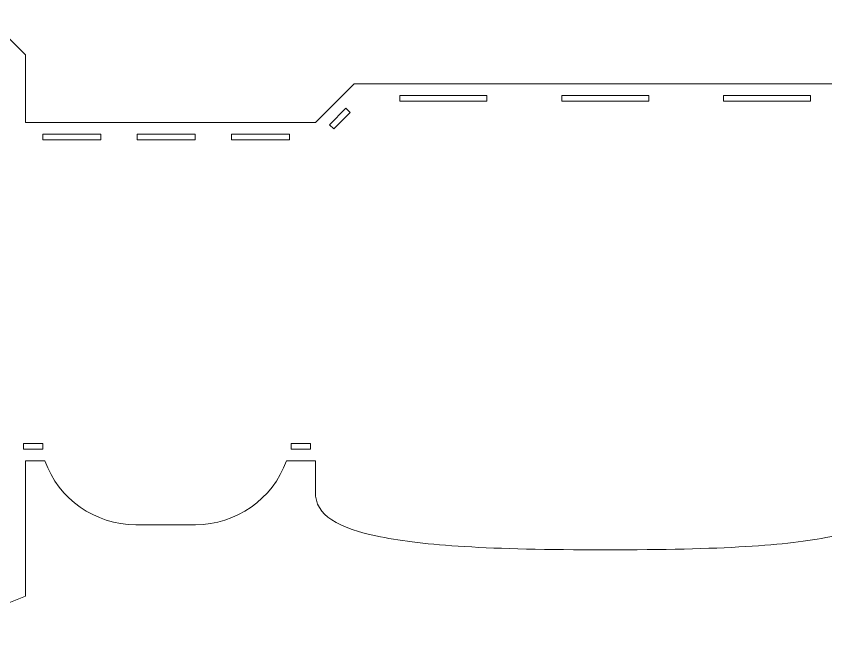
# Model space of a CAD drawing. Header units: millimetres. Extents: x -1649 to 1065, y -1734 to 2335.
# Drawn here: x -790 to -371, y 335.3 to 656.2 of the extents above; entities that cross this region are included whole.
import ezdxf

# ---------------------------------------------------------------- set-up
doc = ezdxf.new("R2010")
doc.units = ezdxf.units.MM
doc.header["$MEASUREMENT"] = 0
doc.layers.add('Camada 1', color=7, linetype='Continuous')

msp = doc.modelspace()

# ---------------------------------------------------------------- linework, layer by layer
at = {"layer": 'Camada 1', "color": 250, "lineweight": 20}
for points, knots in [([(-355.1404, 621.2196), (-355.1404, 621.2196), (-615.1403, 621.2196), (-615.1403, 621.2196), (-615.1403, 621.2196), (-615.1403, 621.2196), (-635.1403, 601.2196), (-635.1403, 601.2196), (-635.1403, 601.2196), (-635.1403, 601.2196), (-785.1403, 601.2196), (-785.1403, 601.2196), (-785.1403, 601.2196), (-785.1403, 601.2196), (-785.1403, 636.2196), (-785.1403, 636.2196), (-785.1403, 636.2196), (-785.1403, 636.2196), (-805.1403, 656.2196), (-805.1403, 656.2196), (-805.1403, 656.2196), (-805.1403, 656.2196), (-1045.1402, 656.2196), (-1045.1402, 656.2196), (-1045.1402, 656.2196), (-1045.1402, 656.2196), (-1065.1402, 636.2196), (-1065.1402, 636.2196), (-1065.1402, 636.2196), (-1065.1402, 636.2196), (-1065.1402, 370.5626), (-1065.1402, 370.5626), (-1065.1402, 370.5626), (-978.7741, 323.6996), (-875.8428, 318.427), (-785.1403, 356.2197), (-785.1403, 356.2197), (-785.1403, 356.2197), (-785.1403, 426.2197), (-785.1403, 426.2197), (-785.1403, 426.2197), (-785.1403, 426.2197), (-775.1403, 426.2197), (-775.1403, 426.2197), (-775.1403, 426.2197), (-767.9801, 406.415), (-749.1783, 393.2197), (-728.119, 393.2197), (-728.119, 393.2197), (-728.119, 393.2197), (-697.1616, 393.2197), (-697.1616, 393.2197), (-697.1616, 393.2197), (-676.1023, 393.2197), (-657.3005, 406.415), (-650.1403, 426.2197), (-650.1403, 426.2197), (-650.1403, 426.2197), (-635.1403, 426.2197), (-635.1403, 426.2197), (-635.1403, 426.2197), (-635.1403, 426.2197), (-635.1403, 410.2197), (-635.1403, 410.2197), (-635.1403, 410.2197), (-635.1403, 397.9975), (-623.8903, 391.4697), (-601.3903, 386.9697), (-601.3903, 386.9697), (-578.8903, 382.4697), (-546.2515, 380.2197), (-485.1404, 380.2197), (-485.1404, 380.2197), (-424.0293, 380.2197), (-391.3904, 382.4697), (-368.8904, 386.9697), (-368.8904, 386.9697), (-346.3904, 391.4697), (-335.1404, 397.9975), (-335.1404, 410.2197), (-335.1404, 410.2197), (-335.1404, 410.2197), (-335.1404, 601.2196), (-335.1404, 601.2196), (-335.1404, 601.2196), (-335.1404, 601.2196), (-355.1404, 621.2196), (-355.1404, 621.2196)], [0, 0, 0, 0, 0.04347826, 0.04347826, 0.04347826, 0.04347826, 0.08695652, 0.08695652, 0.08695652, 0.08695652, 0.13043478, 0.13043478, 0.13043478, 0.13043478, 0.17391304, 0.17391304, 0.17391304, 0.17391304, 0.2173913, 0.2173913, 0.2173913, 0.2173913, 0.26086957, 0.26086957, 0.26086957, 0.26086957, 0.30434783, 0.30434783, 0.30434783, 0.30434783, 0.34782609, 0.34782609, 0.34782609, 0.34782609, 0.39130435, 0.39130435, 0.39130435, 0.39130435, 0.43478261, 0.43478261, 0.43478261, 0.43478261, 0.47826087, 0.47826087, 0.47826087, 0.47826087, 0.52173913, 0.52173913, 0.52173913, 0.52173913, 0.56521739, 0.56521739, 0.56521739, 0.56521739, 0.60869565, 0.60869565, 0.60869565, 0.60869565, 0.65217391, 0.65217391, 0.65217391, 0.65217391, 0.69565217, 0.69565217, 0.69565217, 0.69565217, 0.73913043, 0.73913043, 0.73913043, 0.73913043, 0.7826087, 0.7826087, 0.7826087, 0.7826087, 0.82608696, 0.82608696, 0.82608696, 0.82608696, 0.86956522, 0.86956522, 0.86956522, 0.86956522, 0.91304348, 0.91304348, 0.91304348, 0.91304348, 1, 1, 1, 1]), ([(-546.4125, 615.2196), (-546.4125, 615.2196), (-546.4125, 612.2196), (-546.4125, 612.2196), (-546.4125, 612.2196), (-546.4125, 612.2196), (-591.4124, 612.2196), (-591.4124, 612.2196), (-591.4124, 612.2196), (-591.4124, 612.2196), (-591.4124, 615.2196), (-591.4124, 615.2196), (-591.4124, 615.2196), (-591.4124, 615.2196), (-546.4125, 615.2196), (-546.4125, 615.2196)], [0, 0, 0, 0, 0.2, 0.2, 0.2, 0.2, 0.4, 0.4, 0.4, 0.4, 0.6, 0.6, 0.6, 0.6, 1, 1, 1, 1]), ([(-462.6404, 612.2196), (-462.6404, 612.2196), (-507.6404, 612.2196), (-507.6404, 612.2196), (-507.6404, 612.2196), (-507.6404, 612.2196), (-507.6404, 615.2196), (-507.6404, 615.2196), (-507.6404, 615.2196), (-507.6404, 615.2196), (-462.6404, 615.2196), (-462.6404, 615.2196), (-462.6404, 615.2196), (-462.6404, 615.2196), (-462.6404, 612.2196), (-462.6404, 612.2196)], [0, 0, 0, 0, 0.2, 0.2, 0.2, 0.2, 0.4, 0.4, 0.4, 0.4, 0.6, 0.6, 0.6, 0.6, 1, 1, 1, 1]), ([(-378.8683, 612.2196), (-378.8683, 612.2196), (-423.8683, 612.2196), (-423.8683, 612.2196), (-423.8683, 612.2196), (-423.8683, 612.2196), (-423.8683, 615.2196), (-423.8683, 615.2196), (-423.8683, 615.2196), (-423.8683, 615.2196), (-378.8683, 615.2196), (-378.8683, 615.2196), (-378.8683, 615.2196), (-378.8683, 615.2196), (-378.8683, 612.2196), (-378.8683, 612.2196)], [0, 0, 0, 0, 0.2, 0.2, 0.2, 0.2, 0.4, 0.4, 0.4, 0.4, 0.6, 0.6, 0.6, 0.6, 1, 1, 1, 1]), ([(-625.655, 597.977), (-625.655, 597.977), (-627.7763, 600.0983), (-627.7763, 600.0983), (-627.7763, 600.0983), (-627.7763, 600.0983), (-619.2911, 608.5836), (-619.2911, 608.5836), (-619.2911, 608.5836), (-619.2911, 608.5836), (-617.1697, 606.4622), (-617.1697, 606.4622), (-617.1697, 606.4622), (-617.1697, 606.4622), (-625.655, 597.977), (-625.655, 597.977)], [0, 0, 0, 0, 0.2, 0.2, 0.2, 0.2, 0.4, 0.4, 0.4, 0.4, 0.6, 0.6, 0.6, 0.6, 1, 1, 1, 1]), ([(-746.1403, 592.2196), (-746.1403, 592.2196), (-776.1403, 592.2196), (-776.1403, 592.2196), (-776.1403, 592.2196), (-776.1403, 592.2196), (-776.1403, 595.2196), (-776.1403, 595.2196), (-776.1403, 595.2196), (-776.1403, 595.2196), (-746.1403, 595.2196), (-746.1403, 595.2196), (-746.1403, 595.2196), (-746.1403, 595.2196), (-746.1403, 592.2196), (-746.1403, 592.2196)], [0, 0, 0, 0, 0.2, 0.2, 0.2, 0.2, 0.4, 0.4, 0.4, 0.4, 0.6, 0.6, 0.6, 0.6, 1, 1, 1, 1]), ([(-697.337, 595.2196), (-697.337, 595.2196), (-697.337, 592.2196), (-697.337, 592.2196), (-697.337, 592.2196), (-697.337, 592.2196), (-727.337, 592.2196), (-727.337, 592.2196), (-727.337, 592.2196), (-727.337, 592.2196), (-727.337, 595.2196), (-727.337, 595.2196), (-727.337, 595.2196), (-727.337, 595.2196), (-697.337, 595.2196), (-697.337, 595.2196)], [0, 0, 0, 0, 0.2, 0.2, 0.2, 0.2, 0.4, 0.4, 0.4, 0.4, 0.6, 0.6, 0.6, 0.6, 1, 1, 1, 1]), ([(-648.5337, 595.2196), (-648.5337, 595.2196), (-648.5337, 592.2196), (-648.5337, 592.2196), (-648.5337, 592.2196), (-648.5337, 592.2196), (-678.5337, 592.2196), (-678.5337, 592.2196), (-678.5337, 592.2196), (-678.5337, 592.2196), (-678.5337, 595.2196), (-678.5337, 595.2196), (-678.5337, 595.2196), (-678.5337, 595.2196), (-648.5337, 595.2196), (-648.5337, 595.2196)], [0, 0, 0, 0, 0.2, 0.2, 0.2, 0.2, 0.4, 0.4, 0.4, 0.4, 0.6, 0.6, 0.6, 0.6, 1, 1, 1, 1]), ([(-776.1403, 435.2197), (-776.1403, 435.2197), (-776.1403, 432.2197), (-776.1403, 432.2197), (-776.1403, 432.2197), (-776.1403, 432.2197), (-786.1403, 432.2197), (-786.1403, 432.2197), (-786.1403, 432.2197), (-786.1403, 432.2197), (-786.1403, 435.2197), (-786.1403, 435.2197), (-786.1403, 435.2197), (-786.1403, 435.2197), (-776.1403, 435.2197), (-776.1403, 435.2197)], [0, 0, 0, 0, 0.2, 0.2, 0.2, 0.2, 0.4, 0.4, 0.4, 0.4, 0.6, 0.6, 0.6, 0.6, 1, 1, 1, 1]), ([(-637.6403, 435.2197), (-637.6403, 435.2197), (-637.6403, 432.2197), (-637.6403, 432.2197), (-637.6403, 432.2197), (-637.6403, 432.2197), (-647.6403, 432.2197), (-647.6403, 432.2197), (-647.6403, 432.2197), (-647.6403, 432.2197), (-647.6403, 435.2197), (-647.6403, 435.2197), (-647.6403, 435.2197), (-647.6403, 435.2197), (-637.6403, 435.2197), (-637.6403, 435.2197)], [0, 0, 0, 0, 0.2, 0.2, 0.2, 0.2, 0.4, 0.4, 0.4, 0.4, 0.6, 0.6, 0.6, 0.6, 1, 1, 1, 1])]:
    msp.add_open_spline(points, degree=3, knots=knots, dxfattribs=at)

doc.saveas('drawing.dxf')
